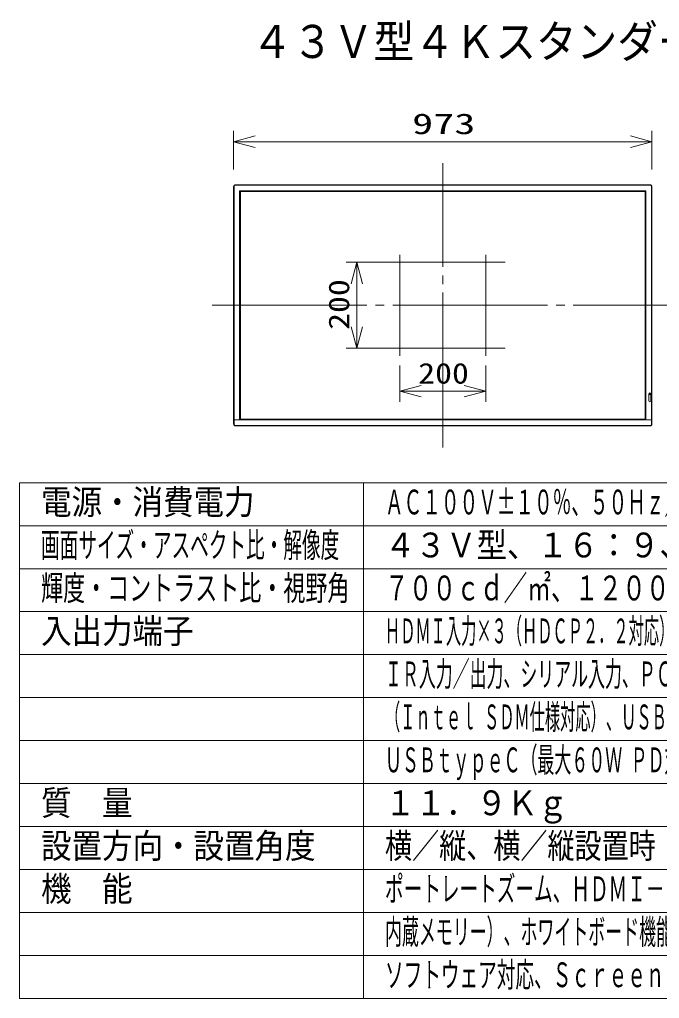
# Model space of a CAD drawing. Units: millimetres on the paper. Extents: x -62 to 64, y -59 to 59.
# Drawn here: x -62.5 to 11.9, y -54.6 to 59.3 of the extents above; entities that cross this region are included whole.
import ezdxf
from ezdxf.enums import TextEntityAlignment as Align

# ---------------------------------------------------------------- set-up
doc = ezdxf.new("R2010")
doc.units = ezdxf.units.MM
doc.linetypes.add('LONG_CHAIN', pattern=[21, 18, -1, 1, -1])
doc.layers.add('0-0_MOJI1', color=7, linetype='Continuous')
for name, color, linetype, lineweight in [('0-2_WAKU', 4, 'Continuous', 9), ('0-3_GAIKEI', 4, 'Continuous', 9), ('0-4_SUNPOU', 7, 'Continuous', 9), ('0-5_0', 7, 'Continuous', 9)]:
    doc.layers.add(name, color=color, linetype=linetype, lineweight=lineweight)
doc.styles.add('ＭＳ ゴシック', font='')
doc.styles.get('ＭＳ ゴシック').set_extended_font_data('MS Gothic')

# ---------------------------------------------------------------- blocks, each defined once
blk = doc.blocks.new('_Open30')
at = {"layer": '0-5_0'}
blk.add_line((0, 0), (-1, 0), dxfattribs=at)
blk.add_lwpolyline([(-1, 0.2679), (0, 0), (-1, -0.2679)], dxfattribs=at)

msp = doc.modelspace()

# ---------------------------------------------------------------- linework, layer by layer
at = {"layer": '0-2_WAKU', "color": 3}
for p, q in [((62.509, 5.404), (-62.491, 5.404)), ((-62.491, -54.596), (-62.491, 5.404)), ((-22.491, -54.596), (-22.491, 5.404)), ((-62.491, -54.596), (62.509, -54.596))]:
    msp.add_line(p, q, dxfattribs=at)
at = {"layer": '0-2_WAKU'}
for p, q in [((62.509, 0.404), (-62.491, 0.404)), ((62.509, -4.596), (-62.491, -4.596)), ((62.509, -9.596), (-62.491, -9.596)), ((62.509, -14.596), (-62.491, -14.596)), ((62.509, -19.596), (-62.491, -19.596)), ((-62.491, -24.596), (62.509, -24.596)), ((-62.491, -29.596), (62.509, -29.596)), ((-62.491, -34.596), (62.509, -34.596)), ((-62.491, -39.596), (62.509, -39.596)), ((-62.491, -44.596), (62.509, -44.596)), ((-62.491, -49.596), (62.509, -49.596))]:
    msp.add_line(p, q, dxfattribs=at)
at = {"layer": '0-3_GAIKEI', "color": 134, "linetype": 'LONG_CHAIN'}
for p, q in [((-13.268, 9.517), (-13.268, 42.578)), ((-18.268, 20.17), (-18.268, 31.925)), ((-8.268, 20.17), (-8.268, 31.925)), ((-20.52, 31.048), (-6.015, 31.048)), ((-40.092, 26.048), (13.557, 26.048)), ((-20.52, 21.048), (-6.015, 21.048))]:
    msp.add_line(p, q, dxfattribs=at)
at = {"layer": '0-3_GAIKEI'}
for p, q in [((-37.367, 40.078), (-37.367, 40.038)), ((10.832, 40.038), (-37.367, 40.038)), ((10.832, 40.038), (10.832, 40.078)), ((-37.552, 39.853), (-37.592, 39.853)), ((-37.552, 39.853), (-37.552, 12.242)), ((-36.897, 12.712), (-36.897, 39.383)), ((10.262, 39.283), (-36.797, 39.283)), ((-36.797, 39.283), (-36.797, 12.812)), ((-36.795, 39.283), (-36.795, 12.813)), ((10.262, 12.812), (10.262, 39.283)), ((11.057, 39.853), (11.017, 39.853)), ((11.017, 12.242), (11.017, 39.853)), ((10.694, 14.923), (10.694, 15.748)), ((10.699, 15.748), (10.699, 14.923)), ((10.699, 14.923), (10.703, 14.923)), ((10.919, 15.748), (10.916, 15.748)), ((10.916, 14.923), (10.916, 15.748)), ((10.919, 14.923), (10.916, 14.923)), ((10.919, 14.923), (10.919, 15.748)), ((10.924, 15.748), (10.924, 14.923)), ((-37.592, 12.712), (11.057, 12.712)), ((-36.797, 12.812), (10.262, 12.812)), ((-36.795, 12.813), (10.26, 12.813)), ((-37.592, 12.242), (-37.552, 12.242)), ((-37.367, 12.057), (-37.367, 12.017)), ((-37.367, 12.057), (10.832, 12.057)), ((10.832, 12.017), (10.832, 12.057)), ((11.017, 12.242), (11.057, 12.242))]:
    msp.add_line(p, q, dxfattribs=at)
at = {"layer": '0-3_GAIKEI', "color": 7}
for p, q in [((-37.367, 40.078), (10.832, 40.078)), ((-37.592, 12.242), (-37.592, 39.853)), ((11.057, 39.853), (11.057, 12.242)), ((10.832, 12.017), (-37.367, 12.017))]:
    msp.add_line(p, q, dxfattribs=at)
at = {"layer": '0-3_GAIKEI'}
for points in [[(-36.897, 39.383), (10.362, 39.383), (10.362, 12.712)], [(10.26, 12.813), (10.26, 39.283), (-36.795, 39.283)], [(10.699, 15.748), (10.703, 15.748), (10.703, 14.923)]]:
    msp.add_lwpolyline(points, dxfattribs=at)
msp.add_circle((10.809, 15.723), 0.065, dxfattribs=at)
at = {"layer": '0-3_GAIKEI', "color": 7}
for centre, start, end in [((-37.367, 39.853), 90, 180), ((10.832, 39.853), 0, 90), ((-37.367, 12.242), 180, 270), ((10.832, 12.242), 270, 0)]:
    msp.add_arc(centre, 0.225, start, end, dxfattribs=at)
at = {"layer": '0-3_GAIKEI'}
for centre, radius, start, end in [((-37.367, 39.853), 0.185, 90, 180), ((10.832, 39.853), 0.185, 0, 90), ((10.809, 15.748), 0.115, 0, 180), ((10.809, 14.923), 0.115, 180, 0), ((10.809, 15.748), 0.11, 0, 180), ((10.809, 14.923), 0.11, 180, 0), ((10.809, 15.748), 0.107, 0, 180), ((10.809, 14.923), 0.107, 180, 0), ((-37.367, 12.242), 0.185, 180, 270), ((10.832, 12.242), 0.185, 270, 0)]:
    msp.add_arc(centre, radius, start, end, dxfattribs=at)
at = {"layer": '0-4_SUNPOU'}
for p, q in [((-37.592, 41.855), (-37.592, 46.328)), ((11.057, 41.855), (11.057, 46.328)), ((-35.092, 45.078), (8.557, 45.078)), ((-20.268, 31.048), (-24.518, 31.048)), ((-23.268, 28.548), (-23.268, 23.548)), ((-20.268, 21.048), (-24.518, 21.048)), ((-18.268, 19.048), (-18.268, 14.798)), ((-8.268, 19.048), (-8.268, 14.798)), ((-15.768, 16.048), (-10.768, 16.048))]:
    msp.add_line(p, q, dxfattribs=at)

# ---------------------------------------------------------------- block references
at = {"layer": '0-4_SUNPOU', "xscale": 2.5, "yscale": 2.5}
for p, rotation in [((-37.592, 45.078), 180), ((-23.268, 31.048), 90), ((-23.268, 21.048), 270), ((-18.268, 16.048), 180)]:
    msp.add_blockref('_Open30', p, dxfattribs=dict(at, rotation=rotation))
for p in [(11.057, 45.078), (-8.268, 16.048)]:
    msp.add_blockref('_Open30', p, dxfattribs=at)

# ---------------------------------------------------------------- texts
at = {"layer": '0-0_MOJI1', "style": 'ＭＳ ゴシック'}
for s, height, width, p in [('４３Ｖ型４Ｋスタンダード液晶ディスプレイ', 3.848, 0.9, (-35.491, 53.663)), ('電源・消費電力', 2.889, 0.9, (-59.991, 0.848)), ('ＡＣ１００Ｖ±１０％、５０Ｈｚ／６０Ｈｚ、１０９Ｗ（動作時平均消費電力８７Ｗ）', 2.889, 0.55, (-19.991, 0.848)), ('画面サイズ・アスペクト比・解像度', 2.889, 0.55, (-59.991, -4.152)), ('４３Ｖ型、１６：９、３８４０×２１６０', 2.889, 0.9, (-19.991, -4.152)), ('輝度・コントラスト比・視野角', 2.889, 0.65, (-59.991, -9.152)), ('７００ｃｄ／㎡、１２００：１、１７８°／１７８°（ＣＲ＞１０）', 2.889, 0.7, (-19.991, -9.152)), ('入出力端子', 2.889, 0.9, (-59.991, -14.152)), ('ＨＤＭＩ入力×３（ＨＤＣＰ２．２対応）、デジタルリンク入力／出力（ＨＤＣＰ１．４対応）、', 2.886, 0.45, (-19.991, -14.152)), ('ＩＲ入力／出力、シリアル入力、ＰＣ入力、音声入力/出力、センサー入力、ＬＡＮ、スロット', 2.886, 0.5, (-19.991, -19.152)), ('（Ｉｎｔｅｌ ＳＤＭ仕様対応）、ＵＳＢｔｙｐｅＡ×２（ＵＳＢ３．０対応、ＵＳＢ２．０対応）、', 2.886, 0.45, (-19.991, -24.152)), ('ＵＳＢｔｙｐｅＣ（最大６０Ｗ ＰＤ対応、ＵＳＢ２．０対応、ＤＰ Ａｌｔ Ｍｏｄｅ対応）  ', 2.889, 0.5, (-19.991, -29.152)), ('質\u3000量', 2.889, 0.9, (-59.991, -34.152)), ('１１．９Ｋｇ', 2.889, 0.9, (-19.991, -34.152)), ('設置方向・設置角度', 2.889, 0.9, (-59.991, -39.152)), ('横／縦、横／縦設置時 前傾０～２０度 後傾０～２０度', 2.886, 0.8, (-19.991, -39.152)), ('機\u3000能', 2.889, 0.9, (-59.991, -44.152)), ('ポートレートズーム、ＨＤＭＩ－ＣＥＣ対応、メディアプレイヤー（ＵＳＢメモリー／', 2.889, 0.55, (-19.991, -44.152)), ('内蔵メモリー）、ホワイトボード機能／マウスアノテーション、コンテンツマネージメント', 2.889, 0.5, (-19.991, -49.152)), ('ソフトウェア対応、ＳｃｒｅｅｎＴｒａｎｓｆｅｒ対応、２４時間連続稼働／日', 2.889, 0.55, (-19.991, -54.152))]:
    msp.add_text(s, height=height, dxfattribs=dict(at, width=width)).set_placement(p, align=Align.BOTTOM_LEFT)
at = {"layer": '0-4_SUNPOU', "style": 'ＭＳ ゴシック'}
for s, width, p in [('973', 1.5, (-16.839, 45.241)), ('200', 1.2, (-16.125, 16.21))]:
    msp.add_text(s, height=2.405, dxfattribs=dict(at, width=width)).set_placement(p, align=Align.BOTTOM_LEFT)
at = {"layer": '0-4_SUNPOU', "style": 'ＭＳ ゴシック', "width": 1.2}
msp.add_text('200', height=2.405, rotation=90, dxfattribs=at).set_placement((-23.43, 23.191), align=Align.BOTTOM_LEFT)

doc.saveas('drawing.dxf')
